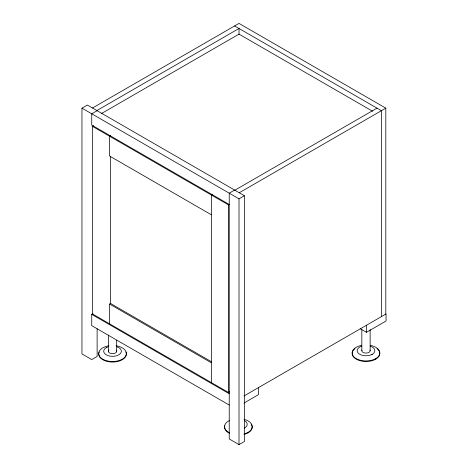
<?xml version="1.0" encoding="UTF-8"?>
<svg xmlns="http://www.w3.org/2000/svg" width="468" height="468" viewBox="0 0 468 468"><rect width="100%" height="100%" fill="white"/><g stroke="black" fill="none" stroke-linecap="round" stroke-linejoin="round"><path stroke-width="0.7" d="M106.271 347.619L106.669 347.32M244.243 428.261L244.641 427.963A8.857 5.113 0 0 0 244.641 420.732M371.855 354.586L372.247 354.288M97.122 328.747L97.122 356.464L91.74 359.57L81.953 353.919L81.953 108.149L87.335 105.043L244.395 195.718L244.395 441.494L239.013 444.6L229.232 438.949L229.232 193.179L234.614 190.072M92.471 108.009L239.013 23.4L385.802 108.149L385.802 314.086M96.876 110.547L239.013 28.484L239.013 34.328M97.122 110.688L91.74 113.8L91.74 125.096L229.232 204.475M101.299 113.648L239.013 34.135L372.569 111.238M229.689 391.786L228.495 392.482L92.471 313.946L92.471 126.366L93.664 125.676M110.793 135.568L109.594 136.258L109.594 156.031L211.372 214.789M212.566 194.325L211.372 195.016L211.372 382.59M234.854 190.213L376.997 108.149M239.259 192.752L385.802 108.149M92.471 126.366L228.495 204.902L229.689 204.212M81.953 108.149L239.013 198.83L244.395 195.718M229.232 405.048L91.74 325.67L91.74 314.373L92.933 313.677M109.594 323.833L109.594 304.06L110.793 303.369M243.922 396.004L386.047 313.946L386.047 321.007L366.479 332.309L360.202 328.688M243.922 403.065L258.441 394.682L258.441 387.621M234.614 25.945L381.402 110.688L381.402 316.631M211.717 361.887L110.577 303.492L110.577 156.195M109.594 304.06L211.372 362.817M91.74 314.373L229.232 393.752M375.775 358.599L375.775 359.143M370.141 329.548L370.141 350.731M366.479 325.248L366.479 332.309M361.834 329.431L361.834 350.614M248.163 432.274L248.163 432.818M239.013 198.83L239.013 444.6M228.495 204.902L228.495 392.482M116.684 340.335L116.684 351.292M108.383 335.111L108.383 351.181M370.024 350.105A4.153 2.398 0 0 1 368.433 352.609A4.153 2.398 0 0 1 363.823 352.72L362.981 352.322A4.153 2.398 0 0 1 362.004 349.994M370.258 345.349A13.841 7.991 0 0 1 377.185 357.646A13.841 7.991 0 0 1 354.791 357.646A13.841 7.991 0 0 1 361.717 345.349M379.829 353.498A13.841 7.991 0 0 1 365.988 361.489A13.841 7.991 0 0 1 352.147 353.498M352.199 352.802A13.841 7.991 0 0 1 355.007 348.631M376.968 348.631A13.841 7.991 0 0 1 379.776 352.802M370.416 346.244A8.857 5.113 0 0 1 372.774 353.96A8.857 5.113 0 0 1 359.202 353.96A8.857 5.113 0 0 1 361.559 346.244M116.175 350.087A4.153 2.398 0 0 1 115.397 352.971A4.153 2.398 0 0 1 110.372 353.281L109.53 352.89A4.153 2.398 0 0 1 108.986 349.988M116.117 345.799A13.841 7.991 0 0 1 123.868 358.096A13.841 7.991 0 0 1 101.193 358.096A13.841 7.991 0 0 1 108.95 345.799M116.959 346.811A8.857 5.113 0 0 1 119.317 354.522A8.857 5.113 0 0 1 105.75 354.522A8.857 5.113 0 0 1 108.102 346.811M125.898 351.995A13.841 7.991 0 0 1 112.531 362.051A13.841 7.991 0 0 1 99.163 351.995M244.009 419.328A13.841 7.991 0 0 1 252.217 426.623A13.841 7.991 0 0 1 244.009 433.924M229.671 432.836A13.841 7.991 0 0 1 229.671 420.416M251.164 424.113A13.841 7.991 0 0 1 244.009 434.468M229.671 433.38A13.841 7.991 0 0 1 224.751 425.781"/></g></svg>
